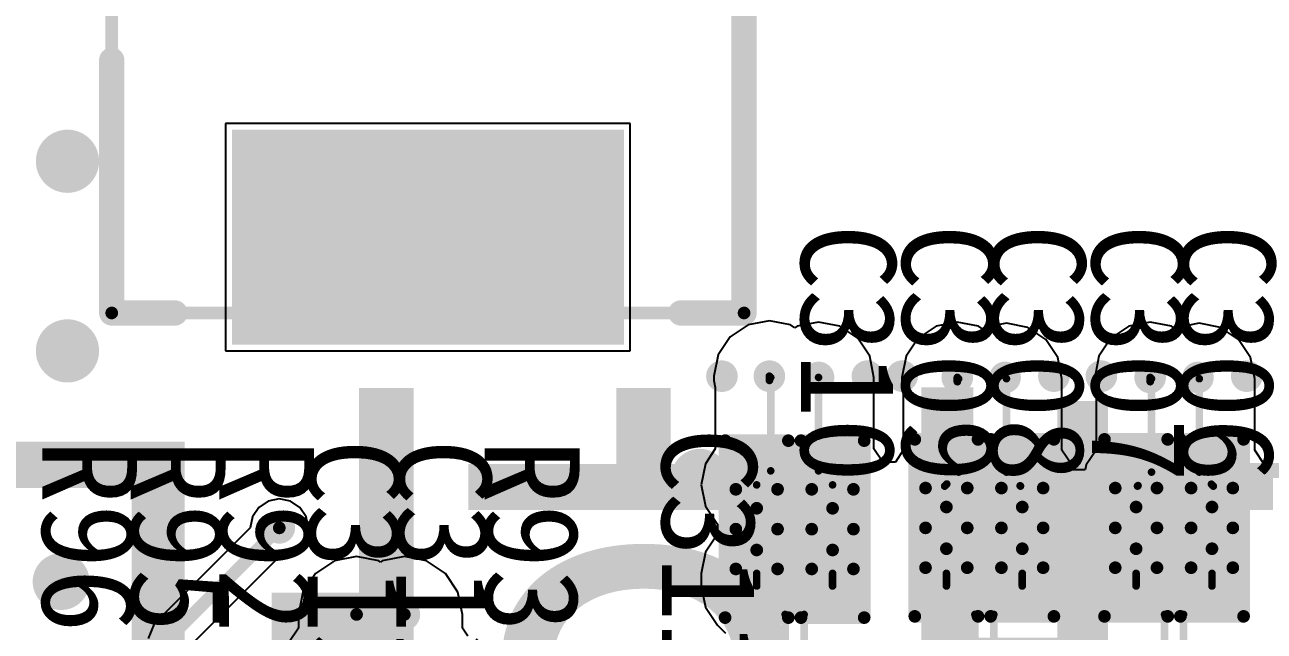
# Model space of a CAD drawing. Header units: millimetres. Extents: x 15 to 120, y 22 to 104.
# Drawn here: x 35.66 to 45.46, y 45.78 to 50.58 of the extents above; entities that cross this region are included whole.
import ezdxf

# ---------------------------------------------------------------- set-up
doc = ezdxf.new("R2010")
doc.units = ezdxf.units.MM
for name, color, linetype in [('BottomLayer', 5, 'Continuous'), ('BottomOverlay', 54, 'Continuous'), ('Mechanical13', 56, 'Continuous'), ('Mechanical15', 56, 'Continuous'), ('MultiLayer', 9, 'Continuous'), ('TopLayer', 1, 'Continuous'), ('TopOverlay', 2, 'Continuous'), ('TopPaste', 8, 'Continuous'), ('TopSolder', 216, 'Continuous')]:
    doc.layers.add(name, color=color, linetype=linetype)

msp = doc.modelspace()

# ---------------------------------------------------------------- linework, layer by layer
at = {"layer": 'BottomLayer', "const_width": 0.2499995}
for points in [[(35.87499048, 49.49998481999999, 1), (36.12498744, 49.49998481999999, 1)], [(35.87499048, 47.99998528, 1), (36.12498744, 47.99998528, 1)]]:
    msp.add_lwpolyline(points, format="xyb", close=True, dxfattribs=at)
at = {"layer": 'Mechanical13', "const_width": 0.0999998}
for points in [[(36.35000096, 48.29999992), (36.35000096, 56.29999916)], [(41.35000111999999, 48.29999992), (41.35000111999999, 56.29999916)], [(36.35000096, 48.29999992), (41.35000111999999, 48.29999992)], [(41.28499997999999, 46.90500144), (41.61500186, 46.90500144)], [(41.28499997999999, 46.27500269999999), (41.28499997999999, 46.90500144)], [(41.61500186, 46.27500269999999), (41.61500186, 46.90500144)], [(41.88499878, 46.90500144), (42.21500066, 46.90500144)], [(41.88499878, 46.27500269999999), (41.88499878, 46.90500144)], [(42.21500066, 46.27500269999999), (42.21500066, 46.90500144)], [(42.78499698, 46.91500142), (43.11499886, 46.91500142)], [(42.78499698, 46.28500268), (42.78499698, 46.91500142)], [(43.11499886, 46.28500268), (43.11499886, 46.91500142)], [(43.38499832, 46.91500142), (43.7150002, 46.91500142)], [(43.38499832, 46.28500268), (43.38499832, 46.91500142)], [(43.7150002, 46.28500268), (43.7150002, 46.91500142)], [(44.28499652, 46.91500142), (44.6149984, 46.91500142)], [(44.28499652, 46.28500268), (44.28499652, 46.91500142)], [(44.6149984, 46.28500268), (44.6149984, 46.91500142)], [(44.88499786, 46.91500142), (45.21499974, 46.91500142)], [(44.88499786, 46.28500268), (44.88499786, 46.91500142)], [(45.21499974, 46.28500268), (45.21499974, 46.91500142)], [(41.28499997999999, 46.27500269999999), (41.61500186, 46.27500269999999)], [(41.88499878, 46.27500269999999), (42.21500066, 46.27500269999999)], [(42.78499698, 46.28500268), (43.11499886, 46.28500268)], [(43.38499832, 46.28500268), (43.7150002, 46.28500268)], [(44.28499652, 46.28500268), (44.6149984, 46.28500268)], [(44.88499786, 46.28500268), (45.21499974, 46.28500268)]]:
    msp.add_lwpolyline(points, dxfattribs=at)
at = {"layer": 'Mechanical13', "const_width": 0.0499999}
for points in [[(36.32500228, 48.29999992, 1), (36.37499964, 48.29999992, 1)], [(36.32500228, 48.29999992, 1), (36.37499964, 48.29999992, 1)], [(41.32500244, 48.29999992, 1), (41.3749998, 48.29999992, 1)], [(41.32500244, 48.29999992, 1), (41.3749998, 48.29999992, 1)], [(41.2600013, 46.90500144, 1), (41.30999866, 46.90500144, 1)], [(41.2600013, 46.90500144, 1), (41.30999866, 46.90500144, 1)], [(41.59000318, 46.90500144, 1), (41.64000054, 46.90500144, 1)], [(41.59000318, 46.90500144, 1), (41.64000054, 46.90500144, 1)], [(41.8600001, 46.90500144, 1), (41.90999746, 46.90500144, 1)], [(41.8600001, 46.90500144, 1), (41.90999746, 46.90500144, 1)], [(42.19000198, 46.90500144, 1), (42.23999934, 46.90500144, 1)], [(42.19000198, 46.90500144, 1), (42.23999934, 46.90500144, 1)], [(42.7599983, 46.91500142, 1), (42.80999566, 46.91500142, 1)], [(42.7599983, 46.91500142, 1), (42.80999566, 46.91500142, 1)], [(43.09000018, 46.91500142, 1), (43.13999754, 46.91500142, 1)], [(43.09000018, 46.91500142, 1), (43.13999754, 46.91500142, 1)], [(43.35999964, 46.91500142, 1), (43.409997, 46.91500142, 1)], [(43.35999964, 46.91500142, 1), (43.409997, 46.91500142, 1)], [(43.69000152, 46.91500142, 1), (43.73999887999999, 46.91500142, 1)], [(43.69000152, 46.91500142, 1), (43.73999887999999, 46.91500142, 1)], [(44.25999784, 46.91500142, 1), (44.3099952, 46.91500142, 1)], [(44.25999784, 46.91500142, 1), (44.3099952, 46.91500142, 1)], [(44.58999971999999, 46.91500142, 1), (44.63999708, 46.91500142, 1)], [(44.58999971999999, 46.91500142, 1), (44.63999708, 46.91500142, 1)], [(44.85999918, 46.91500142, 1), (44.90999653999999, 46.91500142, 1)], [(44.85999918, 46.91500142, 1), (44.90999653999999, 46.91500142, 1)], [(45.19000106, 46.91500142, 1), (45.23999842, 46.91500142, 1)], [(45.19000106, 46.91500142, 1), (45.23999842, 46.91500142, 1)], [(41.2600013, 46.27500269999999, 1), (41.30999866, 46.27500269999999, 1)], [(41.2600013, 46.27500269999999, 1), (41.30999866, 46.27500269999999, 1)], [(41.59000318, 46.27500269999999, 1), (41.64000054, 46.27500269999999, 1)], [(41.59000318, 46.27500269999999, 1), (41.64000054, 46.27500269999999, 1)], [(41.8600001, 46.27500269999999, 1), (41.90999746, 46.27500269999999, 1)], [(41.8600001, 46.27500269999999, 1), (41.90999746, 46.27500269999999, 1)], [(42.19000198, 46.27500269999999, 1), (42.23999934, 46.27500269999999, 1)], [(42.19000198, 46.27500269999999, 1), (42.23999934, 46.27500269999999, 1)], [(42.7599983, 46.28500268, 1), (42.80999566, 46.28500268, 1)], [(42.7599983, 46.28500268, 1), (42.80999566, 46.28500268, 1)], [(43.09000018, 46.28500268, 1), (43.13999754, 46.28500268, 1)], [(43.09000018, 46.28500268, 1), (43.13999754, 46.28500268, 1)], [(43.35999964, 46.28500268, 1), (43.409997, 46.28500268, 1)], [(43.35999964, 46.28500268, 1), (43.409997, 46.28500268, 1)], [(43.69000152, 46.28500268, 1), (43.73999887999999, 46.28500268, 1)], [(43.69000152, 46.28500268, 1), (43.73999887999999, 46.28500268, 1)], [(44.25999784, 46.28500268, 1), (44.3099952, 46.28500268, 1)], [(44.25999784, 46.28500268, 1), (44.3099952, 46.28500268, 1)], [(44.58999971999999, 46.28500268, 1), (44.63999708, 46.28500268, 1)], [(44.58999971999999, 46.28500268, 1), (44.63999708, 46.28500268, 1)], [(44.85999918, 46.28500268, 1), (44.90999653999999, 46.28500268, 1)], [(44.85999918, 46.28500268, 1), (44.90999653999999, 46.28500268, 1)], [(45.19000106, 46.28500268, 1), (45.23999842, 46.28500268, 1)], [(45.19000106, 46.28500268, 1), (45.23999842, 46.28500268, 1)]]:
    msp.add_lwpolyline(points, format="xyb", close=True, dxfattribs=at)
at = {"layer": 'Mechanical15', "const_width": 0.0999998}
for points in [[(36.35000096, 48.29999992), (36.35000096, 56.29999916)], [(41.35000111999999, 48.29999992), (41.35000111999999, 56.29999916)], [(36.35000096, 48.29999992), (41.35000111999999, 48.29999992)], [(41.20000142, 47.29000194), (41.70000041999999, 47.29000194)], [(41.20000142, 45.8900022), (41.20000142, 47.29000194)], [(41.70000041999999, 45.8900022), (41.70000041999999, 47.29000194)], [(41.80000022, 47.29000194), (42.29999922, 47.29000194)], [(41.80000022, 45.8900022), (41.80000022, 47.29000194)], [(42.29999922, 45.8900022), (42.29999922, 47.29000194)], [(42.69999842, 47.30000192), (43.19999742, 47.30000192)], [(42.69999842, 45.90000217999999), (42.69999842, 47.30000192)], [(43.19999742, 45.90000217999999), (43.19999742, 47.30000192)], [(43.29999976, 47.30000192), (43.79999875999999, 47.30000192)], [(43.29999976, 45.90000217999999), (43.29999976, 47.30000192)], [(43.79999875999999, 45.90000217999999), (43.79999875999999, 47.30000192)], [(44.19999796, 47.30000192), (44.69999696, 47.30000192)], [(44.19999796, 45.90000217999999), (44.19999796, 47.30000192)], [(44.69999696, 45.90000217999999), (44.69999696, 47.30000192)], [(44.7999993, 47.30000192), (45.2999983, 47.30000192)], [(44.7999993, 45.90000217999999), (44.7999993, 47.30000192)], [(45.2999983, 45.90000217999999), (45.2999983, 47.30000192)], [(41.45000092, 46.4250024), (41.45000092, 46.75500174)], [(42.04999972, 46.4250024), (42.04999972, 46.75500174)], [(42.94999791999999, 46.43500238), (42.94999791999999, 46.76500172)], [(43.54999926, 46.43500238), (43.54999926, 46.76500172)], [(44.44999746, 46.43500238), (44.44999746, 46.76500172)], [(45.0499988, 46.43500238), (45.0499988, 46.76500172)], [(41.28499997999999, 46.5900008), (41.61500186, 46.5900008)], [(41.88499878, 46.5900008), (42.21500066, 46.5900008)], [(42.78499698, 46.60000077999999), (43.11499886, 46.60000077999999)], [(43.38499832, 46.60000077999999), (43.7150002, 46.60000077999999)], [(44.28499652, 46.60000077999999), (44.6149984, 46.60000077999999)], [(44.88499786, 46.60000077999999), (45.21499974, 46.60000077999999)], [(41.20000142, 45.8900022), (41.70000041999999, 45.8900022)], [(41.80000022, 45.8900022), (42.29999922, 45.8900022)], [(42.69999842, 45.90000217999999), (43.19999742, 45.90000217999999)], [(43.29999976, 45.90000217999999), (43.79999875999999, 45.90000217999999)], [(44.19999796, 45.90000217999999), (44.69999696, 45.90000217999999)], [(44.7999993, 45.90000217999999), (45.2999983, 45.90000217999999)]]:
    msp.add_lwpolyline(points, dxfattribs=at)
at = {"layer": 'Mechanical15', "const_width": 0.0499999}
for points in [[(36.32500228, 48.29999992, 1), (36.37499964, 48.29999992, 1)], [(36.32500228, 48.29999992, 1), (36.37499964, 48.29999992, 1)], [(41.32500244, 48.29999992, 1), (41.3749998, 48.29999992, 1)], [(41.32500244, 48.29999992, 1), (41.3749998, 48.29999992, 1)], [(41.17500274, 47.29000194, 1), (41.2250001, 47.29000194, 1)], [(41.17500274, 47.29000194, 1), (41.2250001, 47.29000194, 1)], [(41.67500174, 47.29000194, 1), (41.7249991, 47.29000194, 1)], [(41.67500174, 47.29000194, 1), (41.7249991, 47.29000194, 1)], [(41.77500154, 47.29000194, 1), (41.8249989, 47.29000194, 1)], [(41.77500154, 47.29000194, 1), (41.8249989, 47.29000194, 1)], [(42.27500054, 47.29000194, 1), (42.3249979, 47.29000194, 1)], [(42.27500054, 47.29000194, 1), (42.3249979, 47.29000194, 1)], [(42.67499974, 47.30000192, 1), (42.7249971, 47.30000192, 1)], [(42.67499974, 47.30000192, 1), (42.7249971, 47.30000192, 1)], [(43.17499874, 47.30000192, 1), (43.2249961, 47.30000192, 1)], [(43.17499874, 47.30000192, 1), (43.2249961, 47.30000192, 1)], [(43.27500108, 47.30000192, 1), (43.32499843999999, 47.30000192, 1)], [(43.27500108, 47.30000192, 1), (43.32499843999999, 47.30000192, 1)], [(43.77500008, 47.30000192, 1), (43.82499744, 47.30000192, 1)], [(43.77500008, 47.30000192, 1), (43.82499744, 47.30000192, 1)], [(44.17499927999999, 47.30000192, 1), (44.22499664, 47.30000192, 1)], [(44.17499927999999, 47.30000192, 1), (44.22499664, 47.30000192, 1)], [(44.67499828, 47.30000192, 1), (44.72499564, 47.30000192, 1)], [(44.67499828, 47.30000192, 1), (44.72499564, 47.30000192, 1)], [(44.77500062, 47.30000192, 1), (44.82499798, 47.30000192, 1)], [(44.77500062, 47.30000192, 1), (44.82499798, 47.30000192, 1)], [(45.27499962, 47.30000192, 1), (45.32499697999999, 47.30000192, 1)], [(45.27499962, 47.30000192, 1), (45.32499697999999, 47.30000192, 1)], [(41.42500224, 46.75500174, 1), (41.4749996, 46.75500174, 1)], [(42.02500104, 46.75500174, 1), (42.0749984, 46.75500174, 1)], [(42.92499924, 46.76500172, 1), (42.9749966, 46.76500172, 1)], [(43.52500058, 46.76500172, 1), (43.57499794, 46.76500172, 1)], [(44.42499878, 46.76500172, 1), (44.47499613999999, 46.76500172, 1)], [(45.02500011999999, 46.76500172, 1), (45.07499748, 46.76500172, 1)], [(41.2600013, 46.5900008, 1), (41.30999866, 46.5900008, 1)], [(41.59000318, 46.5900008, 1), (41.64000054, 46.5900008, 1)], [(41.8600001, 46.5900008, 1), (41.90999746, 46.5900008, 1)], [(42.19000198, 46.5900008, 1), (42.23999934, 46.5900008, 1)], [(42.7599983, 46.60000077999999, 1), (42.80999566, 46.60000077999999, 1)], [(43.09000018, 46.60000077999999, 1), (43.13999754, 46.60000077999999, 1)], [(43.35999964, 46.60000077999999, 1), (43.409997, 46.60000077999999, 1)], [(43.69000152, 46.60000077999999, 1), (43.73999887999999, 46.60000077999999, 1)], [(44.25999784, 46.60000077999999, 1), (44.3099952, 46.60000077999999, 1)], [(44.58999971999999, 46.60000077999999, 1), (44.63999708, 46.60000077999999, 1)], [(44.85999918, 46.60000077999999, 1), (44.90999653999999, 46.60000077999999, 1)], [(45.19000106, 46.60000077999999, 1), (45.23999842, 46.60000077999999, 1)], [(41.42500224, 46.4250024, 1), (41.4749996, 46.4250024, 1)], [(42.02500104, 46.4250024, 1), (42.0749984, 46.4250024, 1)], [(42.92499924, 46.43500238, 1), (42.9749966, 46.43500238, 1)], [(43.52500058, 46.43500238, 1), (43.57499794, 46.43500238, 1)], [(44.42499878, 46.43500238, 1), (44.47499613999999, 46.43500238, 1)], [(45.02500011999999, 46.43500238, 1), (45.07499748, 46.43500238, 1)], [(41.17500274, 45.8900022, 1), (41.2250001, 45.8900022, 1)], [(41.17500274, 45.8900022, 1), (41.2250001, 45.8900022, 1)], [(41.67500174, 45.8900022, 1), (41.7249991, 45.8900022, 1)], [(41.67500174, 45.8900022, 1), (41.7249991, 45.8900022, 1)], [(41.77500154, 45.8900022, 1), (41.8249989, 45.8900022, 1)], [(41.77500154, 45.8900022, 1), (41.8249989, 45.8900022, 1)], [(42.27500054, 45.8900022, 1), (42.3249979, 45.8900022, 1)], [(42.27500054, 45.8900022, 1), (42.3249979, 45.8900022, 1)], [(42.67499974, 45.90000217999999, 1), (42.7249971, 45.90000217999999, 1)], [(42.67499974, 45.90000217999999, 1), (42.7249971, 45.90000217999999, 1)], [(43.17499874, 45.90000217999999, 1), (43.2249961, 45.90000217999999, 1)], [(43.17499874, 45.90000217999999, 1), (43.2249961, 45.90000217999999, 1)], [(43.27500108, 45.90000217999999, 1), (43.32499843999999, 45.90000217999999, 1)], [(43.27500108, 45.90000217999999, 1), (43.32499843999999, 45.90000217999999, 1)], [(43.77500008, 45.90000217999999, 1), (43.82499744, 45.90000217999999, 1)], [(43.77500008, 45.90000217999999, 1), (43.82499744, 45.90000217999999, 1)], [(44.17499927999999, 45.90000217999999, 1), (44.22499664, 45.90000217999999, 1)], [(44.17499927999999, 45.90000217999999, 1), (44.22499664, 45.90000217999999, 1)], [(44.67499828, 45.90000217999999, 1), (44.72499564, 45.90000217999999, 1)], [(44.67499828, 45.90000217999999, 1), (44.72499564, 45.90000217999999, 1)], [(44.77500062, 45.90000217999999, 1), (44.82499798, 45.90000217999999, 1)], [(44.77500062, 45.90000217999999, 1), (44.82499798, 45.90000217999999, 1)], [(45.27499962, 45.90000217999999, 1), (45.32499697999999, 45.90000217999999, 1)], [(45.27499962, 45.90000217999999, 1), (45.32499697999999, 45.90000217999999, 1)]]:
    msp.add_lwpolyline(points, format="xyb", close=True, dxfattribs=at)
at = {"layer": 'MultiLayer'}
for points, const_width in [([(35.87499048, 49.49998481999999, 1), (36.12498744, 49.49998481999999, 1)], 0.2499995), ([(35.87499048, 47.99998528, 1), (36.12498744, 47.99998528, 1)], 0.2499995), ([(41.11250096, 47.80000092, 1), (41.23749944, 47.80000092, 1)], 0.12499848), ([(41.48750148, 47.80000092, 1), (41.61249996, 47.80000092, 1)], 0.12499848), ([(42.2625012, 47.80000092, 1), (42.38749968, 47.80000092, 1)], 0.12499848), ([(42.53750192, 47.80000092, 1), (42.6625004, 47.80000092, 1)], 0.12499848), ([(43.73750206, 47.80000092, 1), (43.86250054, 47.80000092, 1)], 0.12499848), ([(44.11250258, 47.80000092, 1), (44.23750106, 47.80000092, 1)], 0.12499848), ([(45.26250281999999, 47.80000092, 1), (45.3875013, 47.80000092, 1)], 0.12499848), ([(41.87650248, 47.79000094, 1), (42.00150095999999, 47.79000094, 1)], 0.12499848), ([(42.97350054, 47.79000094, 1), (43.09849902, 47.79000094, 1)], 0.12499848), ([(43.35150334, 47.79000094, 1), (43.47650182, 47.79000094, 1)], 0.12499848), ([(44.4985013, 47.79000094, 1), (44.62349978, 47.79000094, 1)], 0.12499848), ([(44.8765041, 47.79000094, 1), (45.00150258, 47.79000094, 1)], 0.12499848), ([(40.88750268, 46.99999998, 1), (41.11250096, 46.99999998, 1)], 0.22499828), ([(41.88750068, 46.99999998, 1), (42.11249896, 46.99999998, 1)], 0.22499828), ([(43.08750082, 46.99999998, 1), (43.3124991, 46.99999998, 1)], 0.22499828), ([(44.38750075999999, 46.99999998, 1), (44.61249904, 46.99999998, 1)], 0.22499828), ([(37.61250034, 46.60000077999999, 1), (37.73749882, 46.60000077999999, 1)], 0.12499848), ([(35.83750262, 46.17500036, 1), (36.0625009, 46.17500036, 1)], 0.22499828), ([(38.22349733999999, 45.91500342, 1), (38.34849582, 45.91500342, 1)], 0.12499848), ([(38.60150014, 45.91500342, 1), (38.72649862, 45.91500342, 1)], 0.12499848)]:
    msp.add_lwpolyline(points, format="xyb", close=True, dxfattribs=dict(at, const_width=const_width))
at = {"layer": 'TopLayer'}
for p, q in [((40.45000038, 49.79999692), (37.2500017, 49.79999692)), ((37.2500017, 49.79999692), (37.2500017, 48.00000052)), ((40.45000038, 48.00000052), (40.45000038, 49.79999692)), ((41.55000072, 48.23842524), (41.38222356, 48.20505218)), ((41.71777788, 48.20505218), (41.55000072, 48.23842524)), ((41.93900172, 48.22842525999999), (41.77122456, 48.1950522)), ((42.10677888, 48.1950522), (41.93900172, 48.22842525999999)), ((43.03599978, 48.22842525999999), (42.86822262, 48.1950522)), ((43.20377694, 48.1950522), (43.03599978, 48.22842525999999)), ((44.56100053999999, 48.22842525999999), (44.39322337999999, 48.1950522)), ((44.72877769999999, 48.1950522), (44.56100053999999, 48.22842525999999)), ((41.38222356, 48.20505218), (41.23998864, 48.110013)), ((41.75198406, 48.18219726), (41.71777788, 48.20505218)), ((41.77122456, 48.1950522), (41.75198406, 48.18219726)), ((42.2490138, 48.10001302), (42.10677888, 48.1950522)), ((42.86822262, 48.1950522), (42.7259877, 48.10001302)), ((43.23798312, 48.17219728), (43.20377694, 48.1950522)), ((43.25722362, 48.18505222), (43.23798312, 48.17219728)), ((43.42500078, 48.21842528), (43.25722362, 48.18505222)), ((43.59277794, 48.18505222), (43.42500078, 48.21842528)), ((43.73501286, 48.09001304), (43.59277794, 48.18505222)), ((44.39322337999999, 48.1950522), (44.25098845999999, 48.10001302)), ((44.76298388, 48.17219728), (44.72877769999999, 48.1950522)), ((44.78222438, 48.18505222), (44.76298388, 48.17219728)), ((44.95000154, 48.21842528), (44.78222438, 48.18505222)), ((45.1177787, 48.18505222), (44.95000154, 48.21842528)), ((45.26001362, 48.09001304), (45.1177787, 48.18505222)), ((41.23998864, 48.110013), (41.14494946, 47.96777808)), ((42.34405298, 47.9577781), (42.2490138, 48.10001302)), ((42.7259877, 48.10001302), (42.63094852, 47.9577781)), ((43.83005204, 47.94777812), (43.73501286, 48.09001304)), ((44.25098845999999, 48.10001302), (44.15594927999999, 47.9577781)), ((45.3550528, 47.94777812), (45.26001362, 48.09001304)), ((37.2500017, 48.00000052), (40.45000038, 48.00000052)), ((41.14494946, 47.96777808), (41.1115764, 47.80000092)), ((42.37742604, 47.79000094), (42.34405298, 47.9577781)), ((42.63094852, 47.9577781), (42.59757545999999, 47.79000094)), ((43.8634251, 47.78000096), (43.83005204, 47.94777812)), ((44.15594927999999, 47.9577781), (44.12257622, 47.79000094)), ((45.38842586, 47.78000096), (45.3550528, 47.94777812)), ((41.1115764, 47.80000092), (41.1115764, 47.76689709999999)), ((41.1115764, 47.76689709999999), (41.1225746, 47.71160638)), ((42.37742604, 47.22395178), (42.37742604, 47.79000094)), ((42.59757545999999, 47.79000094), (42.59757545999999, 47.75689712)), ((42.59757545999999, 47.75689712), (42.60857366, 47.7016064)), ((43.8634251, 47.21395434), (43.8634251, 47.78000096)), ((44.12257622, 47.79000094), (44.12257622, 47.75689712)), ((44.12257622, 47.75689712), (44.13357442, 47.7016064)), ((45.38842586, 47.2139518), (45.38842586, 47.78000096)), ((41.1225746, 47.71160638), (41.1225746, 47.22395178)), ((42.60857366, 47.7016064), (42.60857366, 47.2139518)), ((44.13357442, 47.7016064), (44.13357442, 47.2139518)), ((41.1225746, 47.22395178), (41.04494966, 47.1077798)), ((42.44634131999999, 47.12081508), (42.37742604, 47.22395178)), ((42.60857366, 47.2139518), (42.54634112, 47.12081508)), ((43.94105004, 47.09778236), (43.8634251, 47.21395434)), ((44.13357442, 47.2139518), (44.05594948, 47.09777982)), ((45.4660508, 47.09777982), (45.38842586, 47.2139518)), ((41.04494966, 47.1077798), (41.0115766, 46.94000264)), ((42.54634112, 47.12081508), (42.44634131999999, 47.12081508)), ((43.94849986, 47.06032751999999), (43.94105004, 47.09778236)), ((44.04849966, 47.06032751999999), (43.94849986, 47.06032751999999)), ((44.05594948, 47.09777982), (44.04849966, 47.06032751999999)), ((41.0115766, 46.94000264), (41.04494966, 46.77222548)), ((37.51278502, 46.76221534), (37.4630569, 46.68779079999999)), ((37.58720956, 46.81194345999999), (37.51278502, 46.76221534)), ((37.67499958, 46.82940596), (37.58720956, 46.81194345999999)), ((37.7627896, 46.81194345999999), (37.67499958, 46.82940596)), ((37.83721414, 46.76221534), (37.7627896, 46.81194345999999)), ((37.88694226, 46.68779079999999), (37.83721414, 46.76221534)), ((41.04494966, 46.77222548), (41.13998884, 46.6299931)), ((37.4630569, 46.68779079999999), (37.4456452, 46.60025732)), ((37.90440476, 46.60000077999999), (37.88694226, 46.68779079999999)), ((37.4456452, 46.60025732), (36.6851946, 45.83980672)), ((37.88694226, 46.51221075999999), (37.90440476, 46.60000077999999)), ((41.13998884, 46.6299931), (41.13998884, 46.55001103999999)), ((37.83721414, 46.43778622), (37.88694226, 46.51221075999999)), ((41.13998884, 46.55001103999999), (41.04494966, 46.40777866)), ((36.98700248, 45.68239276), (37.67525612, 46.3706464)), ((37.67525612, 46.3706464), (37.7627896, 46.38805809999999)), ((37.7627896, 46.38805809999999), (37.83721414, 46.43778622)), ((38.28599658, 46.37381886), (38.11041654, 46.33889386)), ((38.46157662, 46.33889386), (38.28599658, 46.37381886)), ((38.66399938, 46.37381886), (38.48841934, 46.33889386)), ((38.83957942, 46.33889386), (38.66399938, 46.37381886)), ((41.04494966, 46.40777866), (41.0115766, 46.2400015)), ((38.11041654, 46.33889386), (37.96156492, 46.23943508)), ((38.47499798, 46.32992512), (38.46157662, 46.33889386)), ((38.48841934, 46.33889386), (38.47499798, 46.32992512)), ((38.98843103999999, 46.23943508), (38.83957942, 46.33889386)), ((37.96156492, 46.23943508), (37.86210613999999, 46.09058346)), ((39.08788982, 46.09058346), (38.98843103999999, 46.23943508)), ((41.0115766, 46.2400015), (41.0115766, 46.14000424)), ((37.86210613999999, 46.09058346), (37.82718114, 45.91500342)), ((39.12281481999999, 45.91500342), (39.08788982, 46.09058346)), ((41.0115766, 46.14000424), (41.04494966, 45.97222708)), ((41.04494966, 45.97222708), (41.13998884, 45.82999216)), ((37.82718114, 45.91500342), (37.82718114, 45.80665464)), ((39.12281481999999, 45.80665464), (39.12281481999999, 45.91500342)), ((36.6851946, 45.83980672), (36.63764072, 45.72500126)), ((37.82718114, 45.80665464), (37.75110814, 45.69280422)), ((39.16467656, 45.744003), (39.12281481999999, 45.80665464)), ((41.13998884, 45.82999216), (41.20387746, 45.76610354))]:
    msp.add_line(p, q, dxfattribs=at)
for points, const_width in [([(35.87499048, 49.49998481999999, 1), (36.12498744, 49.49998481999999, 1)], 0.2499995), ([(35.87499048, 47.99998528, 1), (36.12498744, 47.99998528, 1)], 0.2499995), ([(41.11250096, 47.80000092, 1), (41.23749944, 47.80000092, 1)], 0.12499848), ([(41.48750148, 47.80000092, 1), (41.61249996, 47.80000092, 1)], 0.12499848), ([(42.2625012, 47.80000092, 1), (42.38749968, 47.80000092, 1)], 0.12499848), ([(42.53750192, 47.80000092, 1), (42.6625004, 47.80000092, 1)], 0.12499848), ([(43.73750206, 47.80000092, 1), (43.86250054, 47.80000092, 1)], 0.12499848), ([(44.11250258, 47.80000092, 1), (44.23750106, 47.80000092, 1)], 0.12499848), ([(45.26250281999999, 47.80000092, 1), (45.3875013, 47.80000092, 1)], 0.12499848), ([(41.53500202, 47.80000092, 1), (41.56499942, 47.80000092, 1)], 0.02999994), ([(41.87650248, 47.79000094, 1), (42.00150095999999, 47.79000094, 1)], 0.12499848), ([(42.97350054, 47.79000094, 1), (43.09849902, 47.79000094, 1)], 0.12499848), ([(43.35150334, 47.79000094, 1), (43.47650182, 47.79000094, 1)], 0.12499848), ([(44.4985013, 47.79000094, 1), (44.62349978, 47.79000094, 1)], 0.12499848), ([(44.8765041, 47.79000094, 1), (45.00150258, 47.79000094, 1)], 0.12499848), ([(41.53500202, 47.76689709999999, 1), (41.56499942, 47.76689709999999, 1)], 0.02999994), ([(41.53500202, 47.76689709999999, 1), (41.56499942, 47.76689709999999, 1)], 0.02999994), ([(41.53578688, 47.7797876, 1), (41.56578428, 47.7797876, 1)], 0.02999994), ([(41.53578688, 47.7797876, 1), (41.56578428, 47.7797876, 1)], 0.02999994), ([(41.53578688, 47.76611224, 1), (41.56578428, 47.76611224, 1)], 0.02999994), ([(41.53578688, 47.76611224, 1), (41.56578428, 47.76611224, 1)], 0.02999994), ([(41.54549984, 47.78950056, 1), (41.57549724, 47.78950056, 1)], 0.02999994), ([(41.54549984, 47.78950056, 1), (41.57549724, 47.78950056, 1)], 0.02999994), ([(41.54600022, 47.79000094, 1), (41.57599762, 47.79000094, 1)], 0.02999994), ([(41.54600022, 47.79000094, 1), (41.57599762, 47.79000094, 1)], 0.02999994), ([(41.92400302, 47.79000094, 1), (41.95400042, 47.79000094, 1)], 0.02999994), ([(43.02100108, 47.79000094, 1), (43.05099848, 47.79000094, 1)], 0.02999994), ([(43.02100108, 47.75689712, 1), (43.05099848, 47.75689712, 1)], 0.02999994), ([(43.02100108, 47.75689712, 1), (43.05099848, 47.75689712, 1)], 0.02999994), ([(43.02178594, 47.76978762, 1), (43.05178334, 47.76978762, 1)], 0.02999994), ([(43.02178594, 47.76978762, 1), (43.05178334, 47.76978762, 1)], 0.02999994), ([(43.02178594, 47.75611225999999, 1), (43.05178334, 47.75611225999999, 1)], 0.02999994), ([(43.02178594, 47.75611225999999, 1), (43.05178334, 47.75611225999999, 1)], 0.02999994), ([(43.0314989, 47.77950058, 1), (43.06149629999999, 47.77950058, 1)], 0.02999994), ([(43.0314989, 47.77950058, 1), (43.06149629999999, 47.77950058, 1)], 0.02999994), ([(43.03199928, 47.78000096, 1), (43.06199668, 47.78000096, 1)], 0.02999994), ([(43.03199928, 47.78000096, 1), (43.06199668, 47.78000096, 1)], 0.02999994), ([(43.41000208, 47.78000096, 1), (43.43999948, 47.78000096, 1)], 0.02999994), ([(44.54600184, 47.79000094, 1), (44.57599923999999, 47.79000094, 1)], 0.02999994), ([(44.54600184, 47.75689712, 1), (44.57599923999999, 47.75689712, 1)], 0.02999994), ([(44.54600184, 47.75689712, 1), (44.57599923999999, 47.75689712, 1)], 0.02999994), ([(44.5467867, 47.76978762, 1), (44.5767841, 47.76978762, 1)], 0.02999994), ([(44.5467867, 47.76978762, 1), (44.5767841, 47.76978762, 1)], 0.02999994), ([(44.5467867, 47.75611225999999, 1), (44.5767841, 47.75611225999999, 1)], 0.02999994), ([(44.5467867, 47.75611225999999, 1), (44.5767841, 47.75611225999999, 1)], 0.02999994), ([(44.55649966, 47.77950058, 1), (44.58649706, 47.77950058, 1)], 0.02999994), ([(44.55649966, 47.77950058, 1), (44.58649706, 47.77950058, 1)], 0.02999994), ([(44.55700004, 47.78000096, 1), (44.58699744, 47.78000096, 1)], 0.02999994), ([(44.55700004, 47.78000096, 1), (44.58699744, 47.78000096, 1)], 0.02999994), ([(44.93500284, 47.78000096, 1), (44.96500023999999, 47.78000096, 1)], 0.02999994), ([(41.54600022, 47.05100064, 1), (41.57599762, 47.05100064, 1)], 0.02999994), ([(41.54600022, 47.05100064, 1), (41.57599762, 47.05100064, 1)], 0.02999994), ([(41.92400302, 47.05100064, 1), (41.95400042, 47.05100064, 1)], 0.02999994), ([(41.92400302, 47.05100064, 1), (41.95400042, 47.05100064, 1)], 0.02999994), ([(43.03199928, 47.04100065999999, 1), (43.06199668, 47.04100065999999, 1)], 0.02999994), ([(43.03199928, 47.04100065999999, 1), (43.06199668, 47.04100065999999, 1)], 0.02999994), ([(43.41000208, 47.04100065999999, 1), (43.43999948, 47.04100065999999, 1)], 0.02999994), ([(43.41000208, 47.04100065999999, 1), (43.43999948, 47.04100065999999, 1)], 0.02999994), ([(44.55700004, 47.04100065999999, 1), (44.58699744, 47.04100065999999, 1)], 0.02999994), ([(44.55700004, 47.04100065999999, 1), (44.58699744, 47.04100065999999, 1)], 0.02999994), ([(44.93500284, 47.04100065999999, 1), (44.96500023999999, 47.04100065999999, 1)], 0.02999994), ([(44.93500284, 47.04100065999999, 1), (44.96500023999999, 47.04100065999999, 1)], 0.02999994), ([(41.43500222, 46.94000264, 1), (41.46499962, 46.94000264, 1)], 0.02999994), ([(42.03500102, 46.94000264, 1), (42.06499841999999, 46.94000264, 1)], 0.02999994), ([(42.92100128, 46.93000266, 1), (42.95099868, 46.93000266, 1)], 0.02999994), ([(42.93799895999999, 46.94700034, 1), (42.96799636, 46.94700034, 1)], 0.02999994), ([(42.93799895999999, 46.94700034, 1), (42.96799636, 46.94700034, 1)], 0.02999994), ([(43.51800034, 46.9330024, 1), (43.54799774, 46.9330024, 1)], 0.02999994), ([(43.51800034, 46.9330024, 1), (43.54799774, 46.9330024, 1)], 0.02999994), ([(43.52100008, 46.93000266, 1), (43.55099748, 46.93000266, 1)], 0.02999994), ([(44.44600204, 46.93000266, 1), (44.47599944, 46.93000266, 1)], 0.02999994), ([(44.45050037999999, 46.934501, 1), (44.48049778, 46.934501, 1)], 0.02999994), ([(44.45050037999999, 46.934501, 1), (44.48049778, 46.934501, 1)], 0.02999994), ([(45.03049922, 46.94550427999999, 1), (45.06049662, 46.94550427999999, 1)], 0.02999994), ([(45.03049922, 46.94550427999999, 1), (45.06049662, 46.94550427999999, 1)], 0.02999994), ([(45.04600084, 46.93000266, 1), (45.07599824, 46.93000266, 1)], 0.02999994), ([(37.61250034, 46.60000077999999, 1), (37.73749882, 46.60000077999999, 1)], 0.12499848), ([(37.65000089999999, 46.60000077999999, 1), (37.69999826, 46.60000077999999, 1)], 0.0499999), ([(41.43500222, 46.2400015, 1), (41.46499962, 46.2400015, 1)], 0.02999994), ([(42.03500102, 46.2400015, 1), (42.06499841999999, 46.2400015, 1)], 0.02999994), ([(42.93500176, 46.2400015, 1), (42.96499916, 46.2400015, 1)], 0.02999994), ([(43.53500056, 46.2400015, 1), (43.56499796, 46.2400015, 1)], 0.02999994), ([(44.4350013, 46.2400015, 1), (44.4649987, 46.2400015, 1)], 0.02999994), ([(45.0350001, 46.2400015, 1), (45.0649975, 46.2400015, 1)], 0.02999994), ([(41.43500222, 46.14000424, 1), (41.46499962, 46.14000424, 1)], 0.02999994), ([(41.43500222, 46.14000424, 1), (41.46499962, 46.14000424, 1)], 0.02999994), ([(42.03500102, 46.13999916, 1), (42.06499841999999, 46.13999916, 1)], 0.02999994), ([(42.03500102, 46.13999916, 1), (42.06499841999999, 46.13999916, 1)], 0.02999994), ([(42.93500176, 46.14000424, 1), (42.96499916, 46.14000424, 1)], 0.02999994), ([(42.93500176, 46.14000424, 1), (42.96499916, 46.14000424, 1)], 0.02999994), ([(43.53500056, 46.13999916, 1), (43.56499796, 46.13999916, 1)], 0.02999994), ([(43.53500056, 46.13999916, 1), (43.56499796, 46.13999916, 1)], 0.02999994), ([(44.4350013, 46.14000424, 1), (44.4649987, 46.14000424, 1)], 0.02999994), ([(44.4350013, 46.14000424, 1), (44.4649987, 46.14000424, 1)], 0.02999994), ([(45.0350001, 46.13999916, 1), (45.0649975, 46.13999916, 1)], 0.02999994), ([(45.0350001, 46.13999916, 1), (45.0649975, 46.13999916, 1)], 0.02999994), ([(38.22349733999999, 45.91500342, 1), (38.34849582, 45.91500342, 1)], 0.12499848), ([(38.2609979, 45.91500342, 1), (38.31099526, 45.91500342, 1)], 0.0499999), ([(38.60150014, 45.91500342, 1), (38.72649862, 45.91500342, 1)], 0.12499848), ([(38.6390007, 45.91500342, 1), (38.68899806, 45.91500342, 1)], 0.0499999), ([(41.66000558, 45.91500088, 1), (41.69000298, 45.91500088, 1)], 0.02999994), ([(41.66000558, 45.91500088, 1), (41.69000298, 45.91500088, 1)], 0.02999994), ([(41.81000528, 45.91500342, 1), (41.84000268, 45.91500342, 1)], 0.02999994), ([(41.81000528, 45.91500342, 1), (41.84000268, 45.91500342, 1)], 0.02999994), ([(43.16000512, 45.91500088, 1), (43.19000252, 45.91500088, 1)], 0.02999994), ([(43.16000512, 45.91500088, 1), (43.19000252, 45.91500088, 1)], 0.02999994), ([(43.31000482, 45.91500342, 1), (43.34000222, 45.91500342, 1)], 0.02999994), ([(43.31000482, 45.91500342, 1), (43.34000222, 45.91500342, 1)], 0.02999994), ([(44.66000466, 45.91500088, 1), (44.69000206, 45.91500088, 1)], 0.02999994), ([(44.66000466, 45.91500088, 1), (44.69000206, 45.91500088, 1)], 0.02999994), ([(44.81000436, 45.91500342, 1), (44.84000176, 45.91500342, 1)], 0.02999994), ([(44.81000436, 45.91500342, 1), (44.84000176, 45.91500342, 1)], 0.02999994)]:
    msp.add_lwpolyline(points, format="xyb", close=True, dxfattribs=dict(at, const_width=const_width))
for points, const_width in [([(41.55000072, 47.76689709999999), (41.55000072, 47.80000092)], 0.05999988), ([(41.55000072, 47.76689709999999), (41.55078558, 47.76611224)], 0.05999988), ([(41.55078558, 47.7797876), (41.56049854, 47.78950056)], 0.05999988), ([(41.55078558, 47.76611224), (41.55078558, 47.7797876)], 0.05999988), ([(41.56049854, 47.78950056), (41.56099892, 47.79000094)], 0.05999988), ([(41.56099892, 47.05100064), (41.56099892, 47.79000094)], 0.05999988), ([(41.93900172, 47.05100064), (41.93900172, 47.79000094)], 0.05999988), ([(43.03599978, 47.75689712), (43.03599978, 47.79000094)], 0.05999988), ([(43.03599978, 47.75689712), (43.03678464, 47.75611225999999)], 0.05999988), ([(43.03678464, 47.76978762), (43.0464976, 47.77950058)], 0.05999988), ([(43.03678464, 47.75611225999999), (43.03678464, 47.76978762)], 0.05999988), ([(43.0464976, 47.77950058), (43.04699798, 47.78000096)], 0.05999988), ([(43.04699798, 47.04100065999999), (43.04699798, 47.78000096)], 0.05999988), ([(43.42500078, 47.04100065999999), (43.42500078, 47.78000096)], 0.05999988), ([(44.56100053999999, 47.75689712), (44.56100053999999, 47.79000094)], 0.05999988), ([(44.56100053999999, 47.75689712), (44.5617854, 47.75611225999999)], 0.05999988), ([(44.5617854, 47.76978762), (44.57149836, 47.77950058)], 0.05999988), ([(44.5617854, 47.75611225999999), (44.5617854, 47.76978762)], 0.05999988), ([(44.57149836, 47.77950058), (44.57199874, 47.78000096)], 0.05999988), ([(44.57199874, 47.04100065999999), (44.57199874, 47.78000096)], 0.05999988), ([(44.95000154, 47.04100065999999), (44.95000154, 47.78000096)], 0.05999988), ([(41.45000092, 46.94000264), (41.56099892, 47.05100064)], 0.05999988), ([(41.93900172, 47.05100064), (42.04999972, 46.94000264)], 0.05999988), ([(42.95299765999999, 46.94700034), (43.04699798, 47.04100065999999)], 0.05999988), ([(43.42500078, 47.04100065999999), (43.53299904, 46.9330024)], 0.05999988), ([(44.46549908, 46.934501), (44.57199874, 47.04100065999999)], 0.05999988), ([(44.95000154, 47.04100065999999), (45.04549792, 46.94550427999999)], 0.05999988), ([(42.93599998, 46.93000266), (42.95299765999999, 46.94700034)], 0.05999988), ([(43.53299904, 46.9330024), (43.53599878, 46.93000266)], 0.05999988), ([(44.46100074, 46.93000266), (44.46549908, 46.934501)], 0.05999988), ([(45.04549792, 46.94550427999999), (45.06099954, 46.93000266)], 0.05999988), ([(36.80000006, 45.72500126), (37.67499958, 46.60000077999999)], 0.0999998), ([(41.45000092, 46.14000424), (41.45000092, 46.2400015)], 0.05999988), ([(42.04999972, 46.13999916), (42.04999972, 46.2400015)], 0.05999988), ([(42.95000046, 46.14000424), (42.95000046, 46.2400015)], 0.05999988), ([(43.54999926, 46.13999916), (43.54999926, 46.2400015)], 0.05999988), ([(44.45, 46.14000424), (44.45, 46.2400015)], 0.05999988), ([(45.0499988, 46.13999916), (45.0499988, 46.2400015)], 0.05999988), ([(41.45000092, 46.14000424), (41.67500428, 45.91500088)], 0.05999988), ([(41.82500398, 45.91500342), (42.04999972, 46.13999916)], 0.05999988), ([(42.95000046, 46.14000424), (43.17500382, 45.91500088)], 0.05999988), ([(43.32500352, 45.91500342), (43.54999926, 46.13999916)], 0.05999988), ([(44.45, 46.14000424), (44.67500336, 45.91500088)], 0.05999988), ([(44.82500306, 45.91500342), (45.0499988, 46.13999916)], 0.05999988), ([(38.28599658, 45.62821964), (38.28599658, 45.91500342)], 0.0999998), ([(38.66399938, 45.62821964), (38.66399938, 45.91500342)], 0.0999998), ([(41.67500428, 45.6172062), (41.67500428, 45.91500088)], 0.05999988), ([(41.82500398, 45.6172062), (41.82500398, 45.91500342)], 0.05999988), ([(43.17500382, 45.6172062), (43.17500382, 45.91500088)], 0.05999988), ([(43.32500352, 45.6172062), (43.32500352, 45.91500342)], 0.05999988), ([(44.67500336, 45.6172062), (44.67500336, 45.91500088)], 0.05999988), ([(44.82500306, 45.6172062), (44.82500306, 45.91500342)], 0.05999988)]:
    msp.add_lwpolyline(points, dxfattribs=dict(at, const_width=const_width))
for points in [[(37.3500015, 49.69999712), (37.3500015, 48.10000032), (40.35000058, 49.69999712), (40.35000058, 48.10000032)], [(41.60000062, 47.19000214), (41.30000122, 47.19000214), (41.60000062, 46.69000313999999), (41.30000122, 46.69000313999999)], [(42.19999942, 47.19000214), (41.90000002, 47.19000214), (42.19999942, 46.69000313999999), (41.90000002, 46.69000313999999)], [(43.09999762, 47.20000212), (42.79999822, 47.20000212), (43.09999762, 46.70000312), (42.79999822, 46.70000312)], [(43.69999895999999, 47.20000212), (43.39999956, 47.20000212), (43.69999895999999, 46.70000312), (43.39999956, 46.70000312)], [(44.59999716, 47.20000212), (44.29999776, 47.20000212), (44.59999716, 46.70000312), (44.29999776, 46.70000312)], [(45.1999985, 47.20000212), (44.8999991, 47.20000212), (45.1999985, 46.70000312), (44.8999991, 46.70000312)], [(41.60000062, 46.490001), (41.30000122, 46.490001), (41.60000062, 45.990002), (41.30000122, 45.990002)], [(42.19999942, 46.490001), (41.90000002, 46.490001), (42.19999942, 45.990002), (41.90000002, 45.990002)], [(43.09999762, 46.50000098), (42.79999822, 46.50000098), (43.09999762, 46.00000198), (42.79999822, 46.00000198)], [(43.69999895999999, 46.50000098), (43.39999956, 46.50000098), (43.69999895999999, 46.00000198), (43.39999956, 46.00000198)], [(44.59999716, 46.50000098), (44.29999776, 46.50000098), (44.59999716, 46.00000198), (44.29999776, 46.00000198)], [(45.1999985, 46.50000098), (44.8999991, 46.50000098), (45.1999985, 46.00000198), (44.8999991, 46.00000198)]]:
    msp.add_solid(points, dxfattribs=at)
at = {"layer": 'TopOverlay', "const_width": 0.1999996}
for points in [[(41.35000111999999, 48.29999992), (41.35000111999999, 56.29999916)], [(36.35000096, 48.29999992), (36.35000096, 50.29999846)], [(36.35000096, 48.29999992), (36.84999996, 48.29999992)], [(40.85000212, 48.29999992), (41.35000111999999, 48.29999992)]]:
    msp.add_lwpolyline(points, dxfattribs=at)
at = {"layer": 'TopOverlay', "const_width": 0.0999998}
for points in [[(36.30000106, 50.29999846, 1), (36.40000086, 50.29999846, 1)], [(36.30000106, 48.29999992, 1), (36.40000086, 48.29999992, 1)], [(36.30000106, 48.29999992, 1), (36.40000086, 48.29999992, 1)], [(36.80000006, 48.29999992, 1), (36.89999986, 48.29999992, 1)], [(40.80000222, 48.29999992, 1), (40.90000202, 48.29999992, 1)], [(41.30000122, 48.29999992, 1), (41.40000102, 48.29999992, 1)], [(41.30000122, 48.29999992, 1), (41.40000102, 48.29999992, 1)]]:
    msp.add_lwpolyline(points, format="xyb", close=True, dxfattribs=at)
at = {"layer": 'TopPaste'}
for points in [[(37.3500015, 49.69999712), (37.3500015, 48.10000032), (40.35000058, 49.69999712), (40.35000058, 48.10000032)], [(37.3500015, 49.69999712), (37.3500015, 48.10000032), (40.35000058, 49.69999712), (40.35000058, 48.10000032)], [(41.60000062, 47.19000214), (41.30000122, 47.19000214), (41.60000062, 46.69000313999999), (41.30000122, 46.69000313999999)], [(41.60000062, 47.19000214), (41.30000122, 47.19000214), (41.60000062, 46.69000313999999), (41.30000122, 46.69000313999999)], [(42.19999942, 47.19000214), (41.90000002, 47.19000214), (42.19999942, 46.69000313999999), (41.90000002, 46.69000313999999)], [(42.19999942, 47.19000214), (41.90000002, 47.19000214), (42.19999942, 46.69000313999999), (41.90000002, 46.69000313999999)], [(43.09999762, 47.20000212), (42.79999822, 47.20000212), (43.09999762, 46.70000312), (42.79999822, 46.70000312)], [(43.09999762, 47.20000212), (42.79999822, 47.20000212), (43.09999762, 46.70000312), (42.79999822, 46.70000312)], [(43.69999895999999, 47.20000212), (43.39999956, 47.20000212), (43.69999895999999, 46.70000312), (43.39999956, 46.70000312)], [(43.69999895999999, 47.20000212), (43.39999956, 47.20000212), (43.69999895999999, 46.70000312), (43.39999956, 46.70000312)], [(44.59999716, 47.20000212), (44.29999776, 47.20000212), (44.59999716, 46.70000312), (44.29999776, 46.70000312)], [(44.59999716, 47.20000212), (44.29999776, 47.20000212), (44.59999716, 46.70000312), (44.29999776, 46.70000312)], [(45.1999985, 47.20000212), (44.8999991, 47.20000212), (45.1999985, 46.70000312), (44.8999991, 46.70000312)], [(45.1999985, 47.20000212), (44.8999991, 47.20000212), (45.1999985, 46.70000312), (44.8999991, 46.70000312)], [(41.60000062, 46.490001), (41.30000122, 46.490001), (41.60000062, 45.990002), (41.30000122, 45.990002)], [(41.60000062, 46.490001), (41.30000122, 46.490001), (41.60000062, 45.990002), (41.30000122, 45.990002)], [(42.19999942, 46.490001), (41.90000002, 46.490001), (42.19999942, 45.990002), (41.90000002, 45.990002)], [(42.19999942, 46.490001), (41.90000002, 46.490001), (42.19999942, 45.990002), (41.90000002, 45.990002)], [(43.09999762, 46.50000098), (42.79999822, 46.50000098), (43.09999762, 46.00000198), (42.79999822, 46.00000198)], [(43.09999762, 46.50000098), (42.79999822, 46.50000098), (43.09999762, 46.00000198), (42.79999822, 46.00000198)], [(43.69999895999999, 46.50000098), (43.39999956, 46.50000098), (43.69999895999999, 46.00000198), (43.39999956, 46.00000198)], [(43.69999895999999, 46.50000098), (43.39999956, 46.50000098), (43.69999895999999, 46.00000198), (43.39999956, 46.00000198)], [(44.59999716, 46.50000098), (44.29999776, 46.50000098), (44.59999716, 46.00000198), (44.29999776, 46.00000198)], [(44.59999716, 46.50000098), (44.29999776, 46.50000098), (44.59999716, 46.00000198), (44.29999776, 46.00000198)], [(45.1999985, 46.50000098), (44.8999991, 46.50000098), (45.1999985, 46.00000198), (44.8999991, 46.00000198)], [(45.1999985, 46.50000098), (44.8999991, 46.50000098), (45.1999985, 46.00000198), (44.8999991, 46.00000198)]]:
    msp.add_solid(points, dxfattribs=at)
at = {"layer": 'TopSolder'}
for points in [[(37.30000159999999, 49.74999702), (37.30000159999999, 48.05000042), (40.40000048, 49.74999702), (40.40000048, 48.05000042)], [(37.30000159999999, 49.74999702), (37.30000159999999, 48.05000042), (40.40000048, 49.74999702), (40.40000048, 48.05000042)], [(41.65000052, 47.24000204), (41.25000132, 47.24000204), (41.65000052, 46.64000324), (41.25000132, 46.64000324)], [(41.65000052, 47.24000204), (41.25000132, 47.24000204), (41.65000052, 46.64000324), (41.25000132, 46.64000324)], [(42.24999932, 47.24000204), (41.85000012, 47.24000204), (42.24999932, 46.64000324), (41.85000012, 46.64000324)], [(42.24999932, 47.24000204), (41.85000012, 47.24000204), (42.24999932, 46.64000324), (41.85000012, 46.64000324)], [(43.14999752, 47.25000202), (42.74999832, 47.25000202), (43.14999752, 46.65000321999999), (42.74999832, 46.65000321999999)], [(43.14999752, 47.25000202), (42.74999832, 47.25000202), (43.14999752, 46.65000321999999), (42.74999832, 46.65000321999999)], [(43.74999886, 47.25000202), (43.34999965999999, 47.25000202), (43.74999886, 46.65000321999999), (43.34999965999999, 46.65000321999999)], [(43.74999886, 47.25000202), (43.34999965999999, 47.25000202), (43.74999886, 46.65000321999999), (43.34999965999999, 46.65000321999999)], [(44.64999706, 47.25000202), (44.24999786, 47.25000202), (44.64999706, 46.65000321999999), (44.24999786, 46.65000321999999)], [(44.64999706, 47.25000202), (44.24999786, 47.25000202), (44.64999706, 46.65000321999999), (44.24999786, 46.65000321999999)], [(45.2499984, 47.25000202), (44.8499992, 47.25000202), (45.2499984, 46.65000321999999), (44.8499992, 46.65000321999999)], [(45.2499984, 47.25000202), (44.8499992, 47.25000202), (45.2499984, 46.65000321999999), (44.8499992, 46.65000321999999)], [(41.65000052, 46.5400009), (41.25000132, 46.5400009), (41.65000052, 45.9400021), (41.25000132, 45.9400021)], [(41.65000052, 46.5400009), (41.25000132, 46.5400009), (41.65000052, 45.9400021), (41.25000132, 45.9400021)], [(42.24999932, 46.5400009), (41.85000012, 46.5400009), (42.24999932, 45.9400021), (41.85000012, 45.9400021)], [(42.24999932, 46.5400009), (41.85000012, 46.5400009), (42.24999932, 45.9400021), (41.85000012, 45.9400021)], [(43.14999752, 46.55000088), (42.74999832, 46.55000088), (43.14999752, 45.95000208), (42.74999832, 45.95000208)], [(43.14999752, 46.55000088), (42.74999832, 46.55000088), (43.14999752, 45.95000208), (42.74999832, 45.95000208)], [(43.74999886, 46.55000088), (43.34999965999999, 46.55000088), (43.74999886, 45.95000208), (43.34999965999999, 45.95000208)], [(43.74999886, 46.55000088), (43.34999965999999, 46.55000088), (43.74999886, 45.95000208), (43.34999965999999, 45.95000208)], [(44.64999706, 46.55000088), (44.24999786, 46.55000088), (44.64999706, 45.95000208), (44.24999786, 45.95000208)], [(44.64999706, 46.55000088), (44.24999786, 46.55000088), (44.64999706, 45.95000208), (44.24999786, 45.95000208)], [(45.2499984, 46.55000088), (44.8499992, 46.55000088), (45.2499984, 45.95000208), (44.8499992, 45.95000208)], [(45.2499984, 46.55000088), (44.8499992, 46.55000088), (45.2499984, 45.95000208), (44.8499992, 45.95000208)]]:
    msp.add_solid(points, dxfattribs=at)

# ---------------------------------------------------------------- texts
at = {"layer": 'BottomOverlay', "text_generation_flag": 2}
msp.add_text('대한민국', height=3.99999962, dxfattribs=at).set_placement((46.99999998, 43.19999996))
at = {"layer": 'TopOverlay'}
for s, p in [('C310', (41.80000022, 49.00000106)), ('C309', (42.60000116, 49.00000106)), ('C308', (43.29999976, 49.00000106)), ('C307', (44.1000007, 49.00000106)), ('C306', (44.80000184, 49.00000106)), ('C311', (40.70000242, 47.39000174)), ('C313', (37.9000004, 47.30000192)), ('C312', (38.60000154, 47.30000192)), ('R96', (35.80000206, 47.30000192)), ('R95', (36.50000066, 47.30000192)), ('R92', (37.2000018, 47.30000192)), ('R93', (39.30000013999999, 47.30000192))]:
    msp.add_text(s, height=0.75000104, rotation=270, dxfattribs=at).set_placement(p)

doc.saveas('drawing.dxf')
